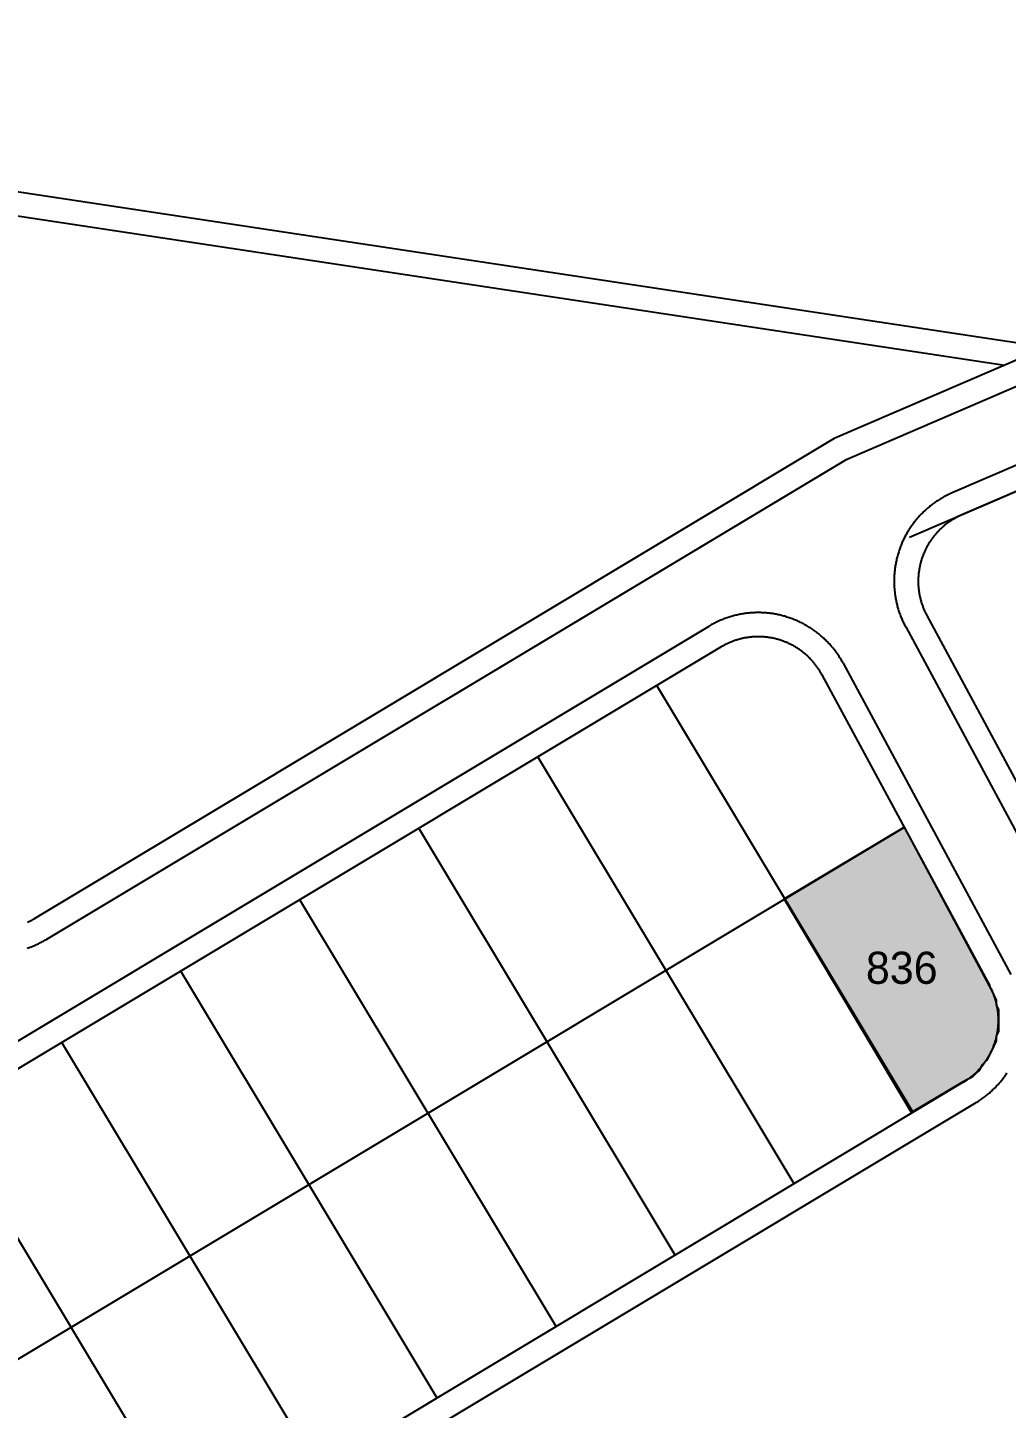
# Model space of a CAD drawing. Header units: metres. Extents: x 680594 to 684853, y 828874 to 830078.
# Drawn here: x 681731.4 to 681853.3, y 829324.7 to 829496.6 of the extents above; entities that cross this region are included whole.
import ezdxf
from ezdxf.enums import TextEntityAlignment as Align

# ---------------------------------------------------------------- set-up
doc = ezdxf.new("R2010")
doc.units = ezdxf.units.M
for name, color, linetype in [('PLOT_LINES', 7, 'Continuous'), ('PLOT_NUMBERS', 7, 'Continuous'), ('SELECTED_PLOTS', 3, 'Continuous')]:
    doc.layers.add(name, color=color, linetype=linetype)

msp = doc.modelspace()

# ---------------------------------------------------------------- hatches: boundary and pattern name
at = {"layer": 'SELECTED_PLOTS'}
h = msp.add_hatch(color=3, dxfattribs=at)
h.dxf.hatch_style = 1
h.paths.add_polyline_path([(681825.6, 829388.11), (681840.53, 829397.06), (681851.1, 829377.3), (681851.4, 829376.7), (681851.7, 829376.1), (681852, 829375.5), (681852, 829374.9), (681852.3, 829374.3), (681852.3, 829373.4), (681852.3, 829372.8), (681852.3, 829372.2), (681852.3, 829371.6), (681852, 829371), (681852, 829370.4), (681851.7, 829369.8), (681851.4, 829369.2), (681851.1, 829368.6), (681850.8, 829368), (681850.2, 829367.4), (681849.9, 829366.8), (681849.6, 829366.5), (681849, 829365.9), (681848.4, 829365.6), (681847.8, 829365.3), (681841.45, 829361.49)])

# ---------------------------------------------------------------- linework, layer by layer
at = {"layer": 'PLOT_LINES'}
for points in [[(681841.21, 829433.14), (681922.61, 829468.16), (681943.92, 829493.34), (681950.53, 829536.04)], [(681841.21, 829433.14), (681922.61, 829468.16), (681943.92, 829493.34), (681950.53, 829536.04)], [(681916.68, 829481.93), (681831.83, 829445.43)], [(681916.68, 829481.93), (681831.83, 829445.43)], [(681917.87, 829479.18), (681833.21, 829442.76)], [(681917.87, 829479.18), (681833.21, 829442.76)], [(681715.42, 829478.41), (681858.28, 829456.81)], [(681714.97, 829475.44), (681853.06, 829454.56)], [(681921.42, 829470.91), (681846.53, 829438.69)], [(681921.42, 829470.91), (681846.53, 829438.69)], [(681922.61, 829468.16), (681847.72, 829435.94)], [(681922.61, 829468.16), (681847.72, 829435.94)], [(681831.83, 829445.43), (681732.18, 829385.64)], [(681831.83, 829445.43), (681732.18, 829385.64)], [(681833.21, 829442.76), (681733.72, 829383.07)], [(681833.21, 829442.76), (681733.72, 829383.07)], [(681846.53, 829438.69), (681846.41, 829438.64), (681846.28, 829438.58), (681846.15, 829438.52), (681846.02, 829438.46), (681845.9, 829438.4), (681845.77, 829438.33), (681845.65, 829438.27), (681845.53, 829438.2), (681845.4, 829438.13), (681845.28, 829438.07), (681845.16, 829437.99), (681845.04, 829437.92), (681844.92, 829437.85), (681844.8, 829437.77), (681844.69, 829437.7), (681844.57, 829437.62), (681844.45, 829437.54), (681844.34, 829437.46), (681844.22, 829437.38), (681844.11, 829437.3), (681844, 829437.21), (681843.89, 829437.13), (681843.78, 829437.04), (681843.67, 829436.95), (681843.56, 829436.86), (681843.45, 829436.77), (681843.35, 829436.68), (681843.24, 829436.58), (681843.14, 829436.49), (681843.04, 829436.39), (681842.94, 829436.3), (681842.84, 829436.2), (681842.74, 829436.1), (681842.64, 829436), (681842.54, 829435.9), (681842.45, 829435.8), (681842.35, 829435.69), (681842.26, 829435.59), (681842.17, 829435.48), (681842.08, 829435.37), (681841.99, 829435.27), (681841.9, 829435.16), (681841.81, 829435.05), (681841.73, 829434.94), (681841.64, 829434.82), (681841.56, 829434.71), (681841.48, 829434.6), (681841.4, 829434.48), (681841.32, 829434.37), (681841.24, 829434.25), (681841.17, 829434.13), (681841.09, 829434.01), (681841.02, 829433.89), (681840.95, 829433.77), (681840.87, 829433.65), (681840.81, 829433.53), (681840.74, 829433.41), (681840.67, 829433.28), (681840.61, 829433.16), (681840.54, 829433.03), (681840.48, 829432.91), (681840.42, 829432.78), (681840.36, 829432.66), (681840.3, 829432.53), (681840.25, 829432.4), (681840.19, 829432.27), (681840.14, 829432.14), (681840.09, 829432.01), (681840.04, 829431.88), (681839.99, 829431.75), (681839.94, 829431.61), (681839.9, 829431.48), (681839.85, 829431.35), (681839.81, 829431.22), (681839.77, 829431.08), (681839.73, 829430.95), (681839.7, 829430.81), (681839.66, 829430.68), (681839.63, 829430.54), (681839.59, 829430.4), (681839.56, 829430.27), (681839.53, 829430.13), (681839.5, 829429.99), (681839.48, 829429.85), (681839.45, 829429.72), (681839.43, 829429.58), (681839.41, 829429.44), (681839.39, 829429.3), (681839.37, 829429.16), (681839.35, 829429.02), (681839.34, 829428.88), (681839.33, 829428.74), (681839.31, 829428.6), (681839.3, 829428.46), (681839.29, 829428.32), (681839.29, 829428.18), (681839.28, 829428.04), (681839.28, 829427.9), (681839.28, 829427.76), (681839.28, 829427.62), (681839.28, 829427.48), (681839.28, 829427.34), (681839.29, 829427.2), (681839.29, 829427.06), (681839.3, 829426.92), (681839.31, 829426.78), (681839.32, 829426.64), (681839.33, 829426.5), (681839.35, 829426.36), (681839.36, 829426.22), (681839.38, 829426.09), (681839.4, 829425.95), (681839.42, 829425.81), (681839.45, 829425.67), (681839.47, 829425.53), (681839.49, 829425.39), (681839.52, 829425.26), (681839.55, 829425.12), (681839.58, 829424.98), (681839.61, 829424.85), (681839.65, 829424.71), (681839.68, 829424.57), (681839.72, 829424.44), (681839.76, 829424.3), (681839.8, 829424.17), (681839.84, 829424.04), (681839.88, 829423.9), (681839.93, 829423.77), (681839.98, 829423.64), (681840.02, 829423.51), (681840.07, 829423.37), (681840.12, 829423.24), (681840.18, 829423.11), (681840.23, 829422.98), (681840.29, 829422.86), (681840.34, 829422.73), (681840.4, 829422.6), (681840.46, 829422.47), (681840.52, 829422.35), (681840.59, 829422.22), (681840.65, 829422.1), (681840.72, 829421.97)], [(681846.53, 829438.69), (681846.41, 829438.64), (681846.28, 829438.58), (681846.15, 829438.52), (681846.02, 829438.46), (681845.9, 829438.4), (681845.77, 829438.33), (681845.65, 829438.27), (681845.53, 829438.2), (681845.4, 829438.13), (681845.28, 829438.07), (681845.16, 829437.99), (681845.04, 829437.92), (681844.92, 829437.85), (681844.8, 829437.77), (681844.69, 829437.7), (681844.57, 829437.62), (681844.45, 829437.54), (681844.34, 829437.46), (681844.22, 829437.38), (681844.11, 829437.3), (681844, 829437.21), (681843.89, 829437.13), (681843.78, 829437.04), (681843.67, 829436.95), (681843.56, 829436.86), (681843.45, 829436.77), (681843.35, 829436.68), (681843.24, 829436.58), (681843.14, 829436.49), (681843.04, 829436.39), (681842.94, 829436.3), (681842.84, 829436.2), (681842.74, 829436.1), (681842.64, 829436), (681842.54, 829435.9), (681842.45, 829435.8), (681842.35, 829435.69), (681842.26, 829435.59), (681842.17, 829435.48), (681842.08, 829435.37), (681841.99, 829435.27), (681841.9, 829435.16), (681841.81, 829435.05), (681841.73, 829434.94), (681841.64, 829434.82), (681841.56, 829434.71), (681841.48, 829434.6), (681841.4, 829434.48), (681841.32, 829434.37), (681841.24, 829434.25), (681841.17, 829434.13), (681841.09, 829434.01), (681841.02, 829433.89), (681840.95, 829433.77), (681840.87, 829433.65), (681840.81, 829433.53), (681840.74, 829433.41), (681840.67, 829433.28), (681840.61, 829433.16), (681840.54, 829433.03), (681840.48, 829432.91), (681840.42, 829432.78), (681840.36, 829432.66), (681840.3, 829432.53), (681840.25, 829432.4), (681840.19, 829432.27), (681840.14, 829432.14), (681840.09, 829432.01), (681840.04, 829431.88), (681839.99, 829431.75), (681839.94, 829431.61), (681839.9, 829431.48), (681839.85, 829431.35), (681839.81, 829431.22), (681839.77, 829431.08), (681839.73, 829430.95), (681839.7, 829430.81), (681839.66, 829430.68), (681839.63, 829430.54), (681839.59, 829430.4), (681839.56, 829430.27), (681839.53, 829430.13), (681839.5, 829429.99), (681839.48, 829429.85), (681839.45, 829429.72), (681839.43, 829429.58), (681839.41, 829429.44), (681839.39, 829429.3), (681839.37, 829429.16), (681839.35, 829429.02), (681839.34, 829428.88), (681839.33, 829428.74), (681839.31, 829428.6), (681839.3, 829428.46), (681839.29, 829428.32), (681839.29, 829428.18), (681839.28, 829428.04), (681839.28, 829427.9), (681839.28, 829427.76), (681839.28, 829427.62), (681839.28, 829427.48), (681839.28, 829427.34), (681839.29, 829427.2), (681839.29, 829427.06), (681839.3, 829426.92), (681839.31, 829426.78), (681839.32, 829426.64), (681839.33, 829426.5), (681839.35, 829426.36), (681839.36, 829426.22), (681839.38, 829426.09), (681839.4, 829425.95), (681839.42, 829425.81), (681839.45, 829425.67), (681839.47, 829425.53), (681839.49, 829425.39), (681839.52, 829425.26), (681839.55, 829425.12), (681839.58, 829424.98), (681839.61, 829424.85), (681839.65, 829424.71), (681839.68, 829424.57), (681839.72, 829424.44), (681839.76, 829424.3), (681839.8, 829424.17), (681839.84, 829424.04), (681839.88, 829423.9), (681839.93, 829423.77), (681839.98, 829423.64), (681840.02, 829423.51), (681840.07, 829423.37), (681840.12, 829423.24), (681840.18, 829423.11), (681840.23, 829422.98), (681840.29, 829422.86), (681840.34, 829422.73), (681840.4, 829422.6), (681840.46, 829422.47), (681840.52, 829422.35), (681840.59, 829422.22), (681840.65, 829422.1), (681840.72, 829421.97)], [(681847.72, 829435.94), (681847.62, 829435.9), (681847.53, 829435.85), (681847.43, 829435.81), (681847.34, 829435.76), (681847.24, 829435.72), (681847.15, 829435.67), (681847.06, 829435.62), (681846.96, 829435.57), (681846.87, 829435.52), (681846.78, 829435.47), (681846.69, 829435.41), (681846.6, 829435.36), (681846.51, 829435.3), (681846.42, 829435.25), (681846.33, 829435.19), (681846.25, 829435.13), (681846.16, 829435.07), (681846.07, 829435.01), (681845.99, 829434.95), (681845.9, 829434.89), (681845.82, 829434.83), (681845.74, 829434.76), (681845.65, 829434.7), (681845.57, 829434.63), (681845.49, 829434.56), (681845.41, 829434.5), (681845.33, 829434.43), (681845.25, 829434.36), (681845.17, 829434.29), (681845.1, 829434.21), (681845.02, 829434.14), (681844.95, 829434.07), (681844.87, 829433.99), (681844.8, 829433.92), (681844.73, 829433.84), (681844.65, 829433.76), (681844.58, 829433.69), (681844.51, 829433.61), (681844.44, 829433.53), (681844.38, 829433.45), (681844.31, 829433.37), (681844.24, 829433.29), (681844.18, 829433.2), (681844.11, 829433.12), (681844.05, 829433.04), (681843.99, 829432.95), (681843.93, 829432.87), (681843.87, 829432.78), (681843.81, 829432.69), (681843.75, 829432.6), (681843.69, 829432.52), (681843.64, 829432.43), (681843.58, 829432.34), (681843.53, 829432.25), (681843.48, 829432.16), (681843.42, 829432.07), (681843.37, 829431.97), (681843.32, 829431.88), (681843.27, 829431.79), (681843.23, 829431.69), (681843.18, 829431.6), (681843.13, 829431.5), (681843.09, 829431.41), (681843.05, 829431.31), (681843.01, 829431.22), (681842.96, 829431.12), (681842.92, 829431.02), (681842.89, 829430.92), (681842.85, 829430.83), (681842.81, 829430.73), (681842.78, 829430.63), (681842.74, 829430.53), (681842.71, 829430.43), (681842.68, 829430.33), (681842.65, 829430.23), (681842.62, 829430.13), (681842.59, 829430.03), (681842.56, 829429.92), (681842.54, 829429.82), (681842.51, 829429.72), (681842.49, 829429.62), (681842.47, 829429.51), (681842.45, 829429.41), (681842.43, 829429.31), (681842.41, 829429.21), (681842.39, 829429.1), (681842.38, 829429), (681842.36, 829428.89), (681842.35, 829428.79), (681842.33, 829428.68), (681842.32, 829428.58), (681842.31, 829428.48), (681842.3, 829428.37), (681842.3, 829428.27), (681842.29, 829428.16), (681842.29, 829428.06), (681842.28, 829427.95), (681842.28, 829427.85), (681842.28, 829427.74), (681842.28, 829427.64), (681842.28, 829427.53), (681842.28, 829427.42), (681842.28, 829427.32), (681842.29, 829427.21), (681842.29, 829427.11), (681842.3, 829427), (681842.31, 829426.9), (681842.32, 829426.8), (681842.33, 829426.69), (681842.34, 829426.59), (681842.36, 829426.48), (681842.37, 829426.38), (681842.39, 829426.27), (681842.4, 829426.17), (681842.42, 829426.07), (681842.44, 829425.96), (681842.46, 829425.86), (681842.48, 829425.76), (681842.51, 829425.65), (681842.53, 829425.55), (681842.56, 829425.45), (681842.58, 829425.35), (681842.61, 829425.25), (681842.64, 829425.15), (681842.67, 829425.04), (681842.7, 829424.94), (681842.73, 829424.84), (681842.77, 829424.74), (681842.8, 829424.65), (681842.84, 829424.55), (681842.87, 829424.45), (681842.91, 829424.35), (681842.95, 829424.25), (681842.99, 829424.16), (681843.03, 829424.06), (681843.08, 829423.96), (681843.12, 829423.87), (681843.16, 829423.77), (681843.21, 829423.68), (681843.26, 829423.58), (681843.31, 829423.49), (681843.36, 829423.4)], [(681847.72, 829435.94), (681847.62, 829435.9), (681847.53, 829435.85), (681847.43, 829435.81), (681847.34, 829435.76), (681847.24, 829435.72), (681847.15, 829435.67), (681847.06, 829435.62), (681846.96, 829435.57), (681846.87, 829435.52), (681846.78, 829435.47), (681846.69, 829435.41), (681846.6, 829435.36), (681846.51, 829435.3), (681846.42, 829435.25), (681846.33, 829435.19), (681846.25, 829435.13), (681846.16, 829435.07), (681846.07, 829435.01), (681845.99, 829434.95), (681845.9, 829434.89), (681845.82, 829434.83), (681845.74, 829434.76), (681845.65, 829434.7), (681845.57, 829434.63), (681845.49, 829434.56), (681845.41, 829434.5), (681845.33, 829434.43), (681845.25, 829434.36), (681845.17, 829434.29), (681845.1, 829434.21), (681845.02, 829434.14), (681844.95, 829434.07), (681844.87, 829433.99), (681844.8, 829433.92), (681844.73, 829433.84), (681844.65, 829433.76), (681844.58, 829433.69), (681844.51, 829433.61), (681844.44, 829433.53), (681844.38, 829433.45), (681844.31, 829433.37), (681844.24, 829433.29), (681844.18, 829433.2), (681844.11, 829433.12), (681844.05, 829433.04), (681843.99, 829432.95), (681843.93, 829432.87), (681843.87, 829432.78), (681843.81, 829432.69), (681843.75, 829432.6), (681843.69, 829432.52), (681843.64, 829432.43), (681843.58, 829432.34), (681843.53, 829432.25), (681843.48, 829432.16), (681843.42, 829432.07), (681843.37, 829431.97), (681843.32, 829431.88), (681843.27, 829431.79), (681843.23, 829431.69), (681843.18, 829431.6), (681843.13, 829431.5), (681843.09, 829431.41), (681843.05, 829431.31), (681843.01, 829431.22), (681842.96, 829431.12), (681842.92, 829431.02), (681842.89, 829430.92), (681842.85, 829430.83), (681842.81, 829430.73), (681842.78, 829430.63), (681842.74, 829430.53), (681842.71, 829430.43), (681842.68, 829430.33), (681842.65, 829430.23), (681842.62, 829430.13), (681842.59, 829430.03), (681842.56, 829429.92), (681842.54, 829429.82), (681842.51, 829429.72), (681842.49, 829429.62), (681842.47, 829429.51), (681842.45, 829429.41), (681842.43, 829429.31), (681842.41, 829429.21), (681842.39, 829429.1), (681842.38, 829429), (681842.36, 829428.89), (681842.35, 829428.79), (681842.33, 829428.68), (681842.32, 829428.58), (681842.31, 829428.48), (681842.3, 829428.37), (681842.3, 829428.27), (681842.29, 829428.16), (681842.29, 829428.06), (681842.28, 829427.95), (681842.28, 829427.85), (681842.28, 829427.74), (681842.28, 829427.64), (681842.28, 829427.53), (681842.28, 829427.42), (681842.28, 829427.32), (681842.29, 829427.21), (681842.29, 829427.11), (681842.3, 829427), (681842.31, 829426.9), (681842.32, 829426.8), (681842.33, 829426.69), (681842.34, 829426.59), (681842.36, 829426.48), (681842.37, 829426.38), (681842.39, 829426.27), (681842.4, 829426.17), (681842.42, 829426.07), (681842.44, 829425.96), (681842.46, 829425.86), (681842.48, 829425.76), (681842.51, 829425.65), (681842.53, 829425.55), (681842.56, 829425.45), (681842.58, 829425.35), (681842.61, 829425.25), (681842.64, 829425.15), (681842.67, 829425.04), (681842.7, 829424.94), (681842.73, 829424.84), (681842.77, 829424.74), (681842.8, 829424.65), (681842.84, 829424.55), (681842.87, 829424.45), (681842.91, 829424.35), (681842.95, 829424.25), (681842.99, 829424.16), (681843.03, 829424.06), (681843.08, 829423.96), (681843.12, 829423.87), (681843.16, 829423.77), (681843.21, 829423.68), (681843.26, 829423.58), (681843.31, 829423.49), (681843.36, 829423.4)], [(681832.93, 829417.46), (681832.86, 829417.58), (681832.79, 829417.7), (681832.72, 829417.83), (681832.65, 829417.95), (681832.57, 829418.07), (681832.5, 829418.19), (681832.42, 829418.3), (681832.35, 829418.42), (681832.27, 829418.54), (681832.19, 829418.65), (681832.11, 829418.77), (681832.02, 829418.88), (681831.94, 829418.99), (681831.85, 829419.11), (681831.77, 829419.22), (681831.68, 829419.33), (681831.59, 829419.43), (681831.5, 829419.54), (681831.41, 829419.65), (681831.31, 829419.75), (681831.22, 829419.86), (681831.12, 829419.96), (681831.03, 829420.06), (681830.93, 829420.16), (681830.83, 829420.26), (681830.73, 829420.36), (681830.63, 829420.46), (681830.53, 829420.56), (681830.42, 829420.65), (681830.32, 829420.75), (681830.21, 829420.84), (681830.11, 829420.93), (681830, 829421.02), (681829.89, 829421.11), (681829.78, 829421.2), (681829.67, 829421.28), (681829.56, 829421.37), (681829.44, 829421.45), (681829.33, 829421.53), (681829.21, 829421.61), (681829.1, 829421.69), (681828.98, 829421.77), (681828.86, 829421.85), (681828.75, 829421.92), (681828.63, 829422), (681828.51, 829422.07), (681828.38, 829422.14), (681828.26, 829422.21), (681828.14, 829422.28), (681828.02, 829422.35), (681827.89, 829422.41), (681827.77, 829422.48), (681827.64, 829422.54), (681827.51, 829422.6), (681827.39, 829422.66), (681827.26, 829422.72), (681827.13, 829422.77), (681827, 829422.83), (681826.87, 829422.88), (681826.74, 829422.93), (681826.61, 829422.99), (681826.48, 829423.03), (681826.34, 829423.08), (681826.21, 829423.13), (681826.08, 829423.17), (681825.94, 829423.21), (681825.81, 829423.26), (681825.68, 829423.3), (681825.54, 829423.33), (681825.4, 829423.37), (681825.27, 829423.4), (681825.13, 829423.44), (681824.99, 829423.47), (681824.86, 829423.5), (681824.72, 829423.53), (681824.58, 829423.55), (681824.44, 829423.58), (681824.3, 829423.6), (681824.17, 829423.63), (681824.03, 829423.65), (681823.89, 829423.66), (681823.75, 829423.68), (681823.61, 829423.7), (681823.47, 829423.71), (681823.33, 829423.72), (681823.19, 829423.73), (681823.05, 829423.74), (681822.91, 829423.75), (681822.77, 829423.75), (681822.63, 829423.76), (681822.49, 829423.76), (681822.34, 829423.76), (681822.2, 829423.76), (681822.06, 829423.76), (681821.92, 829423.75), (681821.78, 829423.75), (681821.64, 829423.74), (681821.5, 829423.73), (681821.36, 829423.72), (681821.22, 829423.71), (681821.08, 829423.69), (681820.94, 829423.68), (681820.8, 829423.66), (681820.66, 829423.64), (681820.52, 829423.62), (681820.39, 829423.6), (681820.25, 829423.57), (681820.11, 829423.55), (681819.97, 829423.52), (681819.83, 829423.49), (681819.7, 829423.46), (681819.56, 829423.43), (681819.42, 829423.4), (681819.29, 829423.36), (681819.15, 829423.32), (681819.02, 829423.28), (681818.88, 829423.24), (681818.75, 829423.2), (681818.61, 829423.16), (681818.48, 829423.12), (681818.35, 829423.07), (681818.22, 829423.02), (681818.08, 829422.97), (681817.95, 829422.92), (681817.82, 829422.87), (681817.69, 829422.81), (681817.56, 829422.76), (681817.43, 829422.7), (681817.31, 829422.64), (681817.18, 829422.58), (681817.05, 829422.52), (681816.93, 829422.46), (681816.8, 829422.39), (681816.68, 829422.33), (681816.56, 829422.26), (681816.43, 829422.19), (681816.31, 829422.12), (681816.19, 829422.05)], [(681832.93, 829417.46), (681832.86, 829417.58), (681832.79, 829417.7), (681832.72, 829417.83), (681832.65, 829417.95), (681832.57, 829418.07), (681832.5, 829418.19), (681832.42, 829418.3), (681832.35, 829418.42), (681832.27, 829418.54), (681832.19, 829418.65), (681832.11, 829418.77), (681832.02, 829418.88), (681831.94, 829418.99), (681831.85, 829419.11), (681831.77, 829419.22), (681831.68, 829419.33), (681831.59, 829419.43), (681831.5, 829419.54), (681831.41, 829419.65), (681831.31, 829419.75), (681831.22, 829419.86), (681831.12, 829419.96), (681831.03, 829420.06), (681830.93, 829420.16), (681830.83, 829420.26), (681830.73, 829420.36), (681830.63, 829420.46), (681830.53, 829420.56), (681830.42, 829420.65), (681830.32, 829420.75), (681830.21, 829420.84), (681830.11, 829420.93), (681830, 829421.02), (681829.89, 829421.11), (681829.78, 829421.2), (681829.67, 829421.28), (681829.56, 829421.37), (681829.44, 829421.45), (681829.33, 829421.53), (681829.21, 829421.61), (681829.1, 829421.69), (681828.98, 829421.77), (681828.86, 829421.85), (681828.75, 829421.92), (681828.63, 829422), (681828.51, 829422.07), (681828.38, 829422.14), (681828.26, 829422.21), (681828.14, 829422.28), (681828.02, 829422.35), (681827.89, 829422.41), (681827.77, 829422.48), (681827.64, 829422.54), (681827.51, 829422.6), (681827.39, 829422.66), (681827.26, 829422.72), (681827.13, 829422.77), (681827, 829422.83), (681826.87, 829422.88), (681826.74, 829422.93), (681826.61, 829422.99), (681826.48, 829423.03), (681826.34, 829423.08), (681826.21, 829423.13), (681826.08, 829423.17), (681825.94, 829423.21), (681825.81, 829423.26), (681825.68, 829423.3), (681825.54, 829423.33), (681825.4, 829423.37), (681825.27, 829423.4), (681825.13, 829423.44), (681824.99, 829423.47), (681824.86, 829423.5), (681824.72, 829423.53), (681824.58, 829423.55), (681824.44, 829423.58), (681824.3, 829423.6), (681824.17, 829423.63), (681824.03, 829423.65), (681823.89, 829423.66), (681823.75, 829423.68), (681823.61, 829423.7), (681823.47, 829423.71), (681823.33, 829423.72), (681823.19, 829423.73), (681823.05, 829423.74), (681822.91, 829423.75), (681822.77, 829423.75), (681822.63, 829423.76), (681822.49, 829423.76), (681822.34, 829423.76), (681822.2, 829423.76), (681822.06, 829423.76), (681821.92, 829423.75), (681821.78, 829423.75), (681821.64, 829423.74), (681821.5, 829423.73), (681821.36, 829423.72), (681821.22, 829423.71), (681821.08, 829423.69), (681820.94, 829423.68), (681820.8, 829423.66), (681820.66, 829423.64), (681820.52, 829423.62), (681820.39, 829423.6), (681820.25, 829423.57), (681820.11, 829423.55), (681819.97, 829423.52), (681819.83, 829423.49), (681819.7, 829423.46), (681819.56, 829423.43), (681819.42, 829423.4), (681819.29, 829423.36), (681819.15, 829423.32), (681819.02, 829423.28), (681818.88, 829423.24), (681818.75, 829423.2), (681818.61, 829423.16), (681818.48, 829423.12), (681818.35, 829423.07), (681818.22, 829423.02), (681818.08, 829422.97), (681817.95, 829422.92), (681817.82, 829422.87), (681817.69, 829422.81), (681817.56, 829422.76), (681817.43, 829422.7), (681817.31, 829422.64), (681817.18, 829422.58), (681817.05, 829422.52), (681816.93, 829422.46), (681816.8, 829422.39), (681816.68, 829422.33), (681816.56, 829422.26), (681816.43, 829422.19), (681816.31, 829422.12), (681816.19, 829422.05)], [(681816.19, 829422.05), (681674.28, 829336.9)], [(681816.19, 829422.05), (681674.28, 829336.9)], [(681840.72, 829421.97), (681861.68, 829383.1)], [(681840.72, 829421.97), (681861.68, 829383.1)], [(681843.36, 829423.4), (681864.33, 829384.52)], [(681843.36, 829423.4), (681864.33, 829384.52)], [(681830.29, 829416.03), (681830.23, 829416.13), (681830.18, 829416.22), (681830.13, 829416.31), (681830.08, 829416.4), (681830.02, 829416.49), (681829.97, 829416.58), (681829.91, 829416.67), (681829.85, 829416.76), (681829.79, 829416.84), (681829.73, 829416.93), (681829.67, 829417.02), (681829.61, 829417.1), (681829.55, 829417.19), (681829.48, 829417.27), (681829.42, 829417.35), (681829.35, 829417.43), (681829.28, 829417.52), (681829.22, 829417.6), (681829.15, 829417.68), (681829.08, 829417.76), (681829.01, 829417.83), (681828.93, 829417.91), (681828.86, 829417.99), (681828.79, 829418.06), (681828.71, 829418.14), (681828.64, 829418.21), (681828.56, 829418.29), (681828.49, 829418.36), (681828.41, 829418.43), (681828.33, 829418.5), (681828.25, 829418.57), (681828.17, 829418.64), (681828.09, 829418.7), (681828.01, 829418.77), (681827.93, 829418.84), (681827.84, 829418.9), (681827.76, 829418.97), (681827.67, 829419.03), (681827.59, 829419.09), (681827.5, 829419.15), (681827.41, 829419.21), (681827.33, 829419.27), (681827.24, 829419.33), (681827.15, 829419.38), (681827.06, 829419.44), (681826.97, 829419.49), (681826.88, 829419.55), (681826.79, 829419.6), (681826.7, 829419.65), (681826.6, 829419.7), (681826.51, 829419.75), (681826.42, 829419.8), (681826.32, 829419.84), (681826.23, 829419.89), (681826.13, 829419.93), (681826.03, 829419.98), (681825.94, 829420.02), (681825.84, 829420.06), (681825.74, 829420.1), (681825.65, 829420.14), (681825.55, 829420.18), (681825.45, 829420.22), (681825.35, 829420.25), (681825.25, 829420.29), (681825.15, 829420.32), (681825.05, 829420.35), (681824.95, 829420.38), (681824.85, 829420.41), (681824.75, 829420.44), (681824.64, 829420.47), (681824.54, 829420.49), (681824.44, 829420.52), (681824.34, 829420.54), (681824.23, 829420.56), (681824.13, 829420.59), (681824.03, 829420.61), (681823.92, 829420.63), (681823.82, 829420.64), (681823.72, 829420.66), (681823.61, 829420.67), (681823.51, 829420.69), (681823.4, 829420.7), (681823.3, 829420.71), (681823.19, 829420.72), (681823.09, 829420.73), (681822.98, 829420.74), (681822.88, 829420.75), (681822.77, 829420.75), (681822.67, 829420.76), (681822.56, 829420.76), (681822.46, 829420.76), (681822.35, 829420.76), (681822.24, 829420.76), (681822.14, 829420.76), (681822.03, 829420.76), (681821.93, 829420.75), (681821.82, 829420.75), (681821.72, 829420.74), (681821.61, 829420.73), (681821.51, 829420.72), (681821.4, 829420.71), (681821.3, 829420.7), (681821.19, 829420.68), (681821.09, 829420.67), (681820.98, 829420.65), (681820.88, 829420.64), (681820.78, 829420.62), (681820.67, 829420.6), (681820.57, 829420.58), (681820.47, 829420.56), (681820.36, 829420.54), (681820.26, 829420.51), (681820.16, 829420.49), (681820.06, 829420.46), (681819.95, 829420.43), (681819.85, 829420.4), (681819.75, 829420.37), (681819.65, 829420.34), (681819.55, 829420.31), (681819.45, 829420.28), (681819.35, 829420.24), (681819.25, 829420.21), (681819.15, 829420.17), (681819.06, 829420.13), (681818.96, 829420.09), (681818.86, 829420.05), (681818.76, 829420.01), (681818.67, 829419.97), (681818.57, 829419.92), (681818.48, 829419.88), (681818.38, 829419.83), (681818.29, 829419.78), (681818.19, 829419.74), (681818.1, 829419.69), (681818.01, 829419.64), (681817.92, 829419.59), (681817.82, 829419.53), (681817.73, 829419.48)], [(681830.29, 829416.03), (681830.23, 829416.13), (681830.18, 829416.22), (681830.13, 829416.31), (681830.08, 829416.4), (681830.02, 829416.49), (681829.97, 829416.58), (681829.91, 829416.67), (681829.85, 829416.76), (681829.79, 829416.84), (681829.73, 829416.93), (681829.67, 829417.02), (681829.61, 829417.1), (681829.55, 829417.19), (681829.48, 829417.27), (681829.42, 829417.35), (681829.35, 829417.43), (681829.28, 829417.52), (681829.22, 829417.6), (681829.15, 829417.68), (681829.08, 829417.76), (681829.01, 829417.83), (681828.93, 829417.91), (681828.86, 829417.99), (681828.79, 829418.06), (681828.71, 829418.14), (681828.64, 829418.21), (681828.56, 829418.29), (681828.49, 829418.36), (681828.41, 829418.43), (681828.33, 829418.5), (681828.25, 829418.57), (681828.17, 829418.64), (681828.09, 829418.7), (681828.01, 829418.77), (681827.93, 829418.84), (681827.84, 829418.9), (681827.76, 829418.97), (681827.67, 829419.03), (681827.59, 829419.09), (681827.5, 829419.15), (681827.41, 829419.21), (681827.33, 829419.27), (681827.24, 829419.33), (681827.15, 829419.38), (681827.06, 829419.44), (681826.97, 829419.49), (681826.88, 829419.55), (681826.79, 829419.6), (681826.7, 829419.65), (681826.6, 829419.7), (681826.51, 829419.75), (681826.42, 829419.8), (681826.32, 829419.84), (681826.23, 829419.89), (681826.13, 829419.93), (681826.03, 829419.98), (681825.94, 829420.02), (681825.84, 829420.06), (681825.74, 829420.1), (681825.65, 829420.14), (681825.55, 829420.18), (681825.45, 829420.22), (681825.35, 829420.25), (681825.25, 829420.29), (681825.15, 829420.32), (681825.05, 829420.35), (681824.95, 829420.38), (681824.85, 829420.41), (681824.75, 829420.44), (681824.64, 829420.47), (681824.54, 829420.49), (681824.44, 829420.52), (681824.34, 829420.54), (681824.23, 829420.56), (681824.13, 829420.59), (681824.03, 829420.61), (681823.92, 829420.63), (681823.82, 829420.64), (681823.72, 829420.66), (681823.61, 829420.67), (681823.51, 829420.69), (681823.4, 829420.7), (681823.3, 829420.71), (681823.19, 829420.72), (681823.09, 829420.73), (681822.98, 829420.74), (681822.88, 829420.75), (681822.77, 829420.75), (681822.67, 829420.76), (681822.56, 829420.76), (681822.46, 829420.76), (681822.35, 829420.76), (681822.24, 829420.76), (681822.14, 829420.76), (681822.03, 829420.76), (681821.93, 829420.75), (681821.82, 829420.75), (681821.72, 829420.74), (681821.61, 829420.73), (681821.51, 829420.72), (681821.4, 829420.71), (681821.3, 829420.7), (681821.19, 829420.68), (681821.09, 829420.67), (681820.98, 829420.65), (681820.88, 829420.64), (681820.78, 829420.62), (681820.67, 829420.6), (681820.57, 829420.58), (681820.47, 829420.56), (681820.36, 829420.54), (681820.26, 829420.51), (681820.16, 829420.49), (681820.06, 829420.46), (681819.95, 829420.43), (681819.85, 829420.4), (681819.75, 829420.37), (681819.65, 829420.34), (681819.55, 829420.31), (681819.45, 829420.28), (681819.35, 829420.24), (681819.25, 829420.21), (681819.15, 829420.17), (681819.06, 829420.13), (681818.96, 829420.09), (681818.86, 829420.05), (681818.76, 829420.01), (681818.67, 829419.97), (681818.57, 829419.92), (681818.48, 829419.88), (681818.38, 829419.83), (681818.29, 829419.78), (681818.19, 829419.74), (681818.1, 829419.69), (681818.01, 829419.64), (681817.92, 829419.59), (681817.82, 829419.53), (681817.73, 829419.48)], [(681817.73, 829419.48), (681676.74, 829334.88)], [(681817.73, 829419.48), (681676.74, 829334.88)], [(681832.93, 829417.46), (681853.83, 829378.69)], [(681832.93, 829417.46), (681853.83, 829378.69)], [(681830.29, 829416.03), (681851.19, 829377.27)], [(681830.29, 829416.03), (681851.19, 829377.27)], [(681841.64, 829361.52), (681809.74, 829414.68)], [(681841.64, 829361.52), (681809.74, 829414.68)], [(681826.82, 829352.63), (681794.92, 829405.79)], [(681826.82, 829352.63), (681794.92, 829405.79)], [(681840.54, 829397.01), (681677.51, 829299.19)], [(681840.54, 829397.01), (681677.51, 829299.19)], [(681812, 829343.73), (681780.1, 829396.9)], [(681812, 829343.73), (681780.1, 829396.9)], [(681797.18, 829334.84), (681765.28, 829388.01)], [(681797.18, 829334.84), (681765.28, 829388.01)], [(681731.34, 829385.19), (681731.44, 829385.24), (681731.53, 829385.29), (681731.63, 829385.33), (681731.72, 829385.38), (681731.81, 829385.43), (681731.91, 829385.48), (681732, 829385.53), (681732.09, 829385.59), (681732.18, 829385.64)], [(681731.3, 829381.96), (681731.43, 829382), (681731.57, 829382.05), (681731.7, 829382.1), (681731.83, 829382.15), (681731.96, 829382.2), (681732.09, 829382.25), (681732.22, 829382.3), (681732.35, 829382.36), (681732.48, 829382.42), (681732.61, 829382.47), (681732.73, 829382.53), (681732.86, 829382.6), (681732.99, 829382.66), (681733.11, 829382.72), (681733.24, 829382.79), (681733.36, 829382.86), (681733.48, 829382.92), (681733.6, 829383), (681733.72, 829383.07)], [(681782.37, 829325.95), (681750.47, 829379.12)], [(681782.37, 829325.95), (681750.47, 829379.12)], [(681847.9, 829365.28), (681847.99, 829365.33), (681848.08, 829365.39), (681848.17, 829365.44), (681848.26, 829365.5), (681848.34, 829365.56), (681848.43, 829365.62), (681848.52, 829365.68), (681848.6, 829365.74), (681848.69, 829365.8), (681848.77, 829365.87), (681848.85, 829365.93), (681848.93, 829366), (681849.01, 829366.06), (681849.09, 829366.13), (681849.17, 829366.2), (681849.25, 829366.27), (681849.33, 829366.34), (681849.41, 829366.41), (681849.48, 829366.48), (681849.56, 829366.55), (681849.63, 829366.63), (681849.71, 829366.7), (681849.78, 829366.78), (681849.85, 829366.85), (681849.92, 829366.93), (681849.99, 829367.01), (681850.06, 829367.09), (681850.13, 829367.17), (681850.2, 829367.25), (681850.27, 829367.33), (681850.33, 829367.41), (681850.4, 829367.49), (681850.46, 829367.58), (681850.52, 829367.66), (681850.58, 829367.74), (681850.64, 829367.83), (681850.7, 829367.92), (681850.76, 829368), (681850.82, 829368.09), (681850.88, 829368.18), (681850.93, 829368.27), (681850.99, 829368.36), (681851.04, 829368.45), (681851.09, 829368.54), (681851.14, 829368.63), (681851.19, 829368.72), (681851.24, 829368.81), (681851.29, 829368.91), (681851.34, 829369), (681851.38, 829369.09), (681851.43, 829369.19), (681851.47, 829369.28), (681851.52, 829369.38), (681851.56, 829369.48), (681851.6, 829369.57), (681851.64, 829369.67), (681851.67, 829369.77), (681851.71, 829369.86), (681851.75, 829369.96), (681851.78, 829370.06), (681851.82, 829370.16), (681851.85, 829370.26), (681851.88, 829370.36), (681851.91, 829370.46), (681851.94, 829370.56), (681851.97, 829370.66), (681851.99, 829370.76), (681852.02, 829370.87), (681852.04, 829370.97), (681852.07, 829371.07), (681852.09, 829371.17), (681852.11, 829371.28), (681852.13, 829371.38), (681852.15, 829371.48), (681852.16, 829371.58), (681852.18, 829371.69), (681852.19, 829371.79), (681852.21, 829371.9), (681852.22, 829372), (681852.23, 829372.1), (681852.24, 829372.21), (681852.25, 829372.31), (681852.25, 829372.42), (681852.26, 829372.52), (681852.27, 829372.63), (681852.27, 829372.73), (681852.27, 829372.84), (681852.27, 829372.94), (681852.27, 829373.05), (681852.27, 829373.15), (681852.27, 829373.26), (681852.27, 829373.36), (681852.26, 829373.46), (681852.25, 829373.57), (681852.25, 829373.67), (681852.24, 829373.78), (681852.23, 829373.88), (681852.22, 829373.99), (681852.21, 829374.09), (681852.19, 829374.19), (681852.18, 829374.3), (681852.16, 829374.4), (681852.15, 829374.51), (681852.13, 829374.61), (681852.11, 829374.71), (681852.09, 829374.81), (681852.07, 829374.92), (681852.04, 829375.02), (681852.02, 829375.12), (681851.99, 829375.22), (681851.97, 829375.32), (681851.94, 829375.43), (681851.91, 829375.53), (681851.88, 829375.63), (681851.85, 829375.73), (681851.82, 829375.83), (681851.78, 829375.93), (681851.75, 829376.02), (681851.71, 829376.12), (681851.68, 829376.22), (681851.64, 829376.32), (681851.6, 829376.42), (681851.56, 829376.51), (681851.52, 829376.61), (681851.47, 829376.7), (681851.43, 829376.8), (681851.38, 829376.89), (681851.34, 829376.99), (681851.29, 829377.08), (681851.24, 829377.17), (681851.19, 829377.27)], [(681847.9, 829365.28), (681847.99, 829365.33), (681848.08, 829365.39), (681848.17, 829365.44), (681848.26, 829365.5), (681848.34, 829365.56), (681848.43, 829365.62), (681848.52, 829365.68), (681848.6, 829365.74), (681848.69, 829365.8), (681848.77, 829365.87), (681848.85, 829365.93), (681848.93, 829366), (681849.01, 829366.06), (681849.09, 829366.13), (681849.17, 829366.2), (681849.25, 829366.27), (681849.33, 829366.34), (681849.41, 829366.41), (681849.48, 829366.48), (681849.56, 829366.55), (681849.63, 829366.63), (681849.71, 829366.7), (681849.78, 829366.78), (681849.85, 829366.85), (681849.92, 829366.93), (681849.99, 829367.01), (681850.06, 829367.09), (681850.13, 829367.17), (681850.2, 829367.25), (681850.27, 829367.33), (681850.33, 829367.41), (681850.4, 829367.49), (681850.46, 829367.58), (681850.52, 829367.66), (681850.58, 829367.74), (681850.64, 829367.83), (681850.7, 829367.92), (681850.76, 829368), (681850.82, 829368.09), (681850.88, 829368.18), (681850.93, 829368.27), (681850.99, 829368.36), (681851.04, 829368.45), (681851.09, 829368.54), (681851.14, 829368.63), (681851.19, 829368.72), (681851.24, 829368.81), (681851.29, 829368.91), (681851.34, 829369), (681851.38, 829369.09), (681851.43, 829369.19), (681851.47, 829369.28), (681851.52, 829369.38), (681851.56, 829369.48), (681851.6, 829369.57), (681851.64, 829369.67), (681851.67, 829369.77), (681851.71, 829369.86), (681851.75, 829369.96), (681851.78, 829370.06), (681851.82, 829370.16), (681851.85, 829370.26), (681851.88, 829370.36), (681851.91, 829370.46), (681851.94, 829370.56), (681851.97, 829370.66), (681851.99, 829370.76), (681852.02, 829370.87), (681852.04, 829370.97), (681852.07, 829371.07), (681852.09, 829371.17), (681852.11, 829371.28), (681852.13, 829371.38), (681852.15, 829371.48), (681852.16, 829371.58), (681852.18, 829371.69), (681852.19, 829371.79), (681852.21, 829371.9), (681852.22, 829372), (681852.23, 829372.1), (681852.24, 829372.21), (681852.25, 829372.31), (681852.25, 829372.42), (681852.26, 829372.52), (681852.27, 829372.63), (681852.27, 829372.73), (681852.27, 829372.84), (681852.27, 829372.94), (681852.27, 829373.05), (681852.27, 829373.15), (681852.27, 829373.26), (681852.27, 829373.36), (681852.26, 829373.46), (681852.25, 829373.57), (681852.25, 829373.67), (681852.24, 829373.78), (681852.23, 829373.88), (681852.22, 829373.99), (681852.21, 829374.09), (681852.19, 829374.19), (681852.18, 829374.3), (681852.16, 829374.4), (681852.15, 829374.51), (681852.13, 829374.61), (681852.11, 829374.71), (681852.09, 829374.81), (681852.07, 829374.92), (681852.04, 829375.02), (681852.02, 829375.12), (681851.99, 829375.22), (681851.97, 829375.32), (681851.94, 829375.43), (681851.91, 829375.53), (681851.88, 829375.63), (681851.85, 829375.73), (681851.82, 829375.83), (681851.78, 829375.93), (681851.75, 829376.02), (681851.71, 829376.12), (681851.68, 829376.22), (681851.64, 829376.32), (681851.6, 829376.42), (681851.56, 829376.51), (681851.52, 829376.61), (681851.47, 829376.7), (681851.43, 829376.8), (681851.38, 829376.89), (681851.34, 829376.99), (681851.29, 829377.08), (681851.24, 829377.17), (681851.19, 829377.27)], [(681767.55, 829317.06), (681735.65, 829370.23)], [(681767.55, 829317.06), (681735.65, 829370.23)], [(681847.9, 829365.28), (681695.34, 829273.73)], [(681847.9, 829365.28), (681695.34, 829273.73)], [(681849.45, 829362.7), (681849.57, 829362.78), (681849.69, 829362.85), (681849.8, 829362.93), (681849.92, 829363), (681850.04, 829363.08), (681850.15, 829363.16), (681850.26, 829363.24), (681850.38, 829363.32), (681850.49, 829363.41), (681850.6, 829363.49), (681850.71, 829363.58), (681850.82, 829363.66), (681850.93, 829363.75), (681851.04, 829363.84), (681851.14, 829363.93), (681851.25, 829364.03), (681851.35, 829364.12), (681851.45, 829364.21), (681851.55, 829364.31), (681851.65, 829364.41), (681851.75, 829364.51), (681851.85, 829364.6), (681851.95, 829364.7), (681852.05, 829364.81), (681852.14, 829364.91), (681852.23, 829365.01), (681852.33, 829365.12), (681852.42, 829365.22), (681852.51, 829365.33), (681852.6, 829365.44), (681852.68, 829365.55), (681852.77, 829365.66), (681852.85, 829365.77), (681852.94, 829365.88), (681853.02, 829365.99), (681853.1, 829366.11), (681853.18, 829366.22), (681853.26, 829366.34), (681853.33, 829366.45)], [(681849.45, 829362.7), (681849.57, 829362.78), (681849.69, 829362.85), (681849.8, 829362.93), (681849.92, 829363), (681850.04, 829363.08), (681850.15, 829363.16), (681850.26, 829363.24), (681850.38, 829363.32), (681850.49, 829363.41), (681850.6, 829363.49), (681850.71, 829363.58), (681850.82, 829363.66), (681850.93, 829363.75), (681851.04, 829363.84), (681851.14, 829363.93), (681851.25, 829364.03), (681851.35, 829364.12), (681851.45, 829364.21), (681851.55, 829364.31), (681851.65, 829364.41), (681851.75, 829364.51), (681851.85, 829364.6), (681851.95, 829364.7), (681852.05, 829364.81), (681852.14, 829364.91), (681852.23, 829365.01), (681852.33, 829365.12), (681852.42, 829365.22), (681852.51, 829365.33), (681852.6, 829365.44), (681852.68, 829365.55), (681852.77, 829365.66), (681852.85, 829365.77), (681852.94, 829365.88), (681853.02, 829365.99), (681853.1, 829366.11), (681853.18, 829366.22), (681853.26, 829366.34), (681853.33, 829366.45)], [(681849.45, 829362.7), (681709.14, 829278.52)], [(681849.45, 829362.7), (681709.14, 829278.52)], [(681849.45, 829362.7), (681709.14, 829278.52)], [(681849.45, 829362.7), (681709.14, 829278.52)], [(681752.73, 829308.17), (681720.83, 829361.34)]]:
    msp.add_lwpolyline(points, dxfattribs=at)
at = {"layer": 'SELECTED_PLOTS', "color": 7}
msp.add_lwpolyline([(681825.6, 829388.11), (681840.53, 829397.06), (681851.1, 829377.3), (681851.4, 829376.7), (681851.7, 829376.1), (681852, 829375.5), (681852, 829374.9), (681852.3, 829374.3), (681852.3, 829373.4), (681852.3, 829372.8), (681852.3, 829372.2), (681852.3, 829371.6), (681852, 829371), (681852, 829370.4), (681851.7, 829369.8), (681851.4, 829369.2), (681851.1, 829368.6), (681850.8, 829368), (681850.2, 829367.4), (681849.9, 829366.8), (681849.6, 829366.5), (681849, 829365.9), (681848.4, 829365.6), (681847.8, 829365.3), (681841.45, 829361.49)], close=True, dxfattribs=at)

# ---------------------------------------------------------------- texts
at = {"layer": 'PLOT_NUMBERS', "color": 7}
msp.add_text('836', height=4, dxfattribs=at).set_placement((681840.23, 829379.53), align=Align.MIDDLE_CENTER)

doc.saveas('drawing.dxf')
